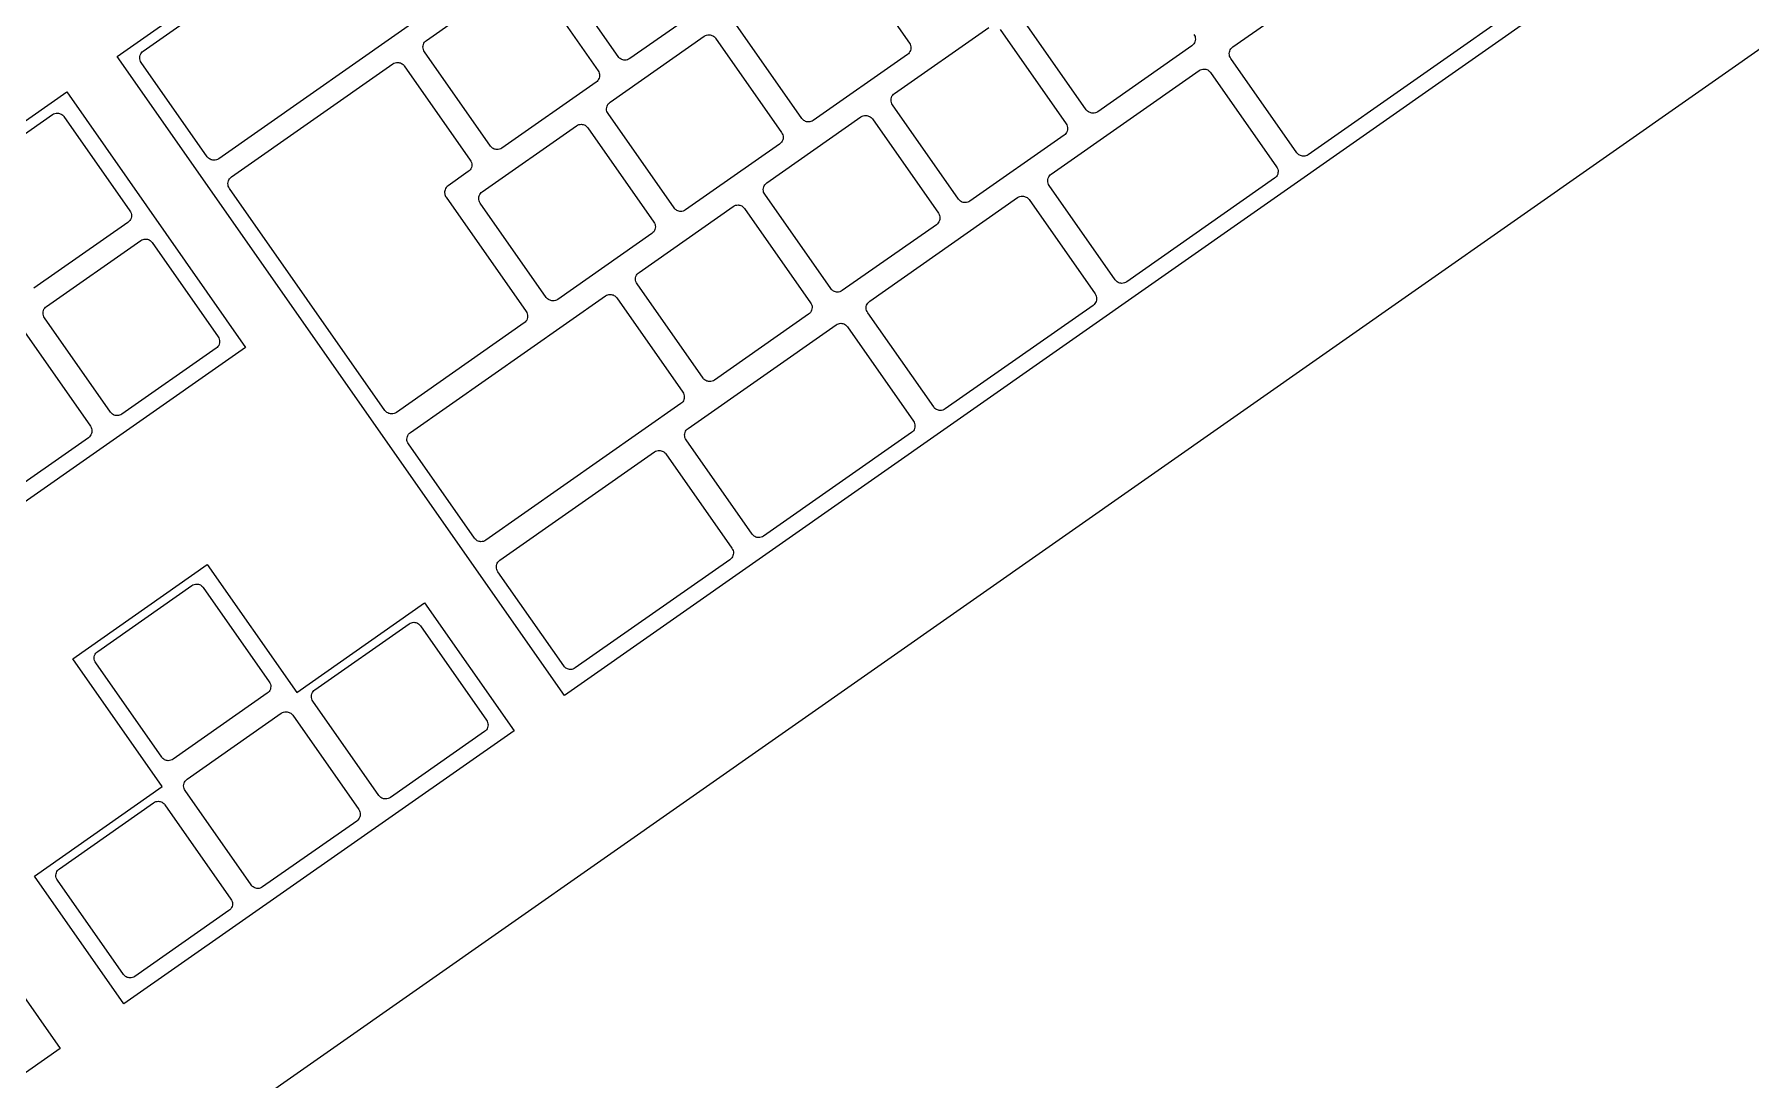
# Model space of a CAD drawing. Header units: inches. Extents: x 1 to 4637, y -664 to 702.
# Drawn here: x 1249.57 to 1257.8, y -560.03 to -555.01 of the extents above; entities that cross this region are included whole.
import ezdxf

# ---------------------------------------------------------------- set-up
doc = ezdxf.new("R2010")
doc.units = ezdxf.units.IN
doc.header["$MEASUREMENT"] = 0
doc.layers.add('I-FURN', color=30, linetype='Continuous', lineweight=9)

# ---------------------------------------------------------------- blocks, each defined once
blk = doc.blocks.new('Desk - Group 3 - No Side Chairs-V17-New Construction - Tel_Data_Elec Plan')
at = {"layer": 'I-FURN'}
for p, q in [((17.9286, 9.8571), (27.1521, 16.3155)), ((29.2973, 13.2517), (20.0738, 6.7933)), ((15.2461, 2.4997), (30.0812, 12.8874)), ((23.2794, 9.903), (26.3431, 12.0482)), ((26.7049, 11.5315), (23.6412, 9.3863)), ((18.0542, 9.8836), (19.1184, 10.6288)), ((21.4118, 10.3736), (21.7285, 9.9214)), ((20.3319, 9.8567), (20.0153, 10.3089)), ((19.4122, 9.9347), (19.8637, 10.2508)), ((19.9185, 10.2412), (20.2352, 9.789)), ((20.8383, 10.1632), (20.3868, 9.847)), ((19.4802, 10.1121), (18.416, 9.3669)), ((22.5768, 9.6022), (22.2601, 10.0544)), ((21.2125, 9.5601), (20.8958, 10.0123)), ((21.6571, 9.6802), (22.1086, 9.9964)), ((22.1634, 9.9867), (22.48, 9.5345)), ((19.7192, 9.4277), (19.4025, 9.8799)), ((20.2928, 9.6381), (20.7443, 9.9542)), ((20.7991, 9.9446), (21.1157, 9.4924)), ((23.0831, 9.9087), (22.6316, 9.5926)), ((20.0738, 6.7933), (17.9286, 9.8571)), ((18.3611, 9.3766), (18.0445, 9.8288)), ((18.4769, 9.2798), (19.2509, 9.8218)), ((19.3058, 9.8121), (19.6224, 9.3599)), ((21.7188, 9.8666), (21.2673, 9.5504)), ((23.5863, 9.3959), (23.2697, 9.8482)), ((20.2255, 9.7341), (19.774, 9.418)), ((22.4086, 9.2933), (23.1181, 9.7901)), ((23.1729, 9.7804), (23.4896, 9.3282)), ((15.8162, 8.378), (17.6867, 9.6877)), ((17.6867, 9.6877), (18.5448, 8.4622)), ((17.1673, 9.2626), (17.6188, 9.5788)), ((17.6736, 9.5691), (17.9903, 9.1169)), ((20.5997, 9.1311), (20.2831, 9.5833)), ((21.0443, 9.2512), (21.4958, 9.5673)), ((21.5506, 9.5576), (21.8673, 9.1054)), ((21.964, 9.1732), (21.6474, 9.6254)), ((19.68, 9.209), (20.1315, 9.5252)), ((20.1863, 9.5155), (20.503, 9.0633)), ((22.4704, 9.4796), (22.0189, 9.1635)), ((21.1061, 9.4375), (20.6546, 9.1214)), ((19.6127, 9.3051), (19.516, 9.2373)), ((19.213, 8.16), (18.4673, 9.225)), ((22.7156, 8.7862), (22.3989, 9.2384)), ((23.4799, 9.2734), (22.7704, 8.7766)), ((19.5063, 9.1825), (19.8902, 8.6343)), ((19.987, 8.702), (19.6703, 9.1542)), ((20.4316, 8.8221), (20.8831, 9.1382)), ((21.3513, 8.7441), (21.0346, 9.1963)), ((21.5379, 8.6836), (22.2474, 9.1804)), ((22.3022, 9.1707), (22.6188, 8.7185)), ((17.9806, 9.062), (17.5291, 8.7459)), ((20.9379, 9.1286), (21.2545, 8.6764)), ((17.5901, 8.6588), (18.0416, 8.975)), ((20.4933, 9.0085), (20.0418, 8.6923)), ((21.8576, 9.0506), (21.4061, 8.7345)), ((18.0964, 8.9653), (18.413, 8.5131)), ((20.7385, 8.3151), (20.4219, 8.7673)), ((19.3351, 8.0543), (20.2703, 8.7092)), ((20.3251, 8.6995), (20.6418, 8.2473)), ((22.6092, 8.6637), (21.8997, 8.1669)), ((17.897, 8.1518), (17.5804, 8.604)), ((19.8806, 8.5794), (19.2678, 8.1504)), ((20.6671, 8.0739), (21.3766, 8.5707)), ((21.2449, 8.6215), (20.7934, 8.3054)), ((21.4314, 8.561), (21.7481, 8.1088)), ((21.8448, 8.1765), (21.5282, 8.6287)), ((17.4836, 8.5363), (17.8003, 8.084)), ((18.5448, 8.4622), (16.6743, 7.1525)), ((18.4034, 8.4583), (17.9519, 8.1421)), ((15.5098, 8.1635), (17.6551, 5.0997)), ((20.6321, 8.1925), (19.6969, 7.5376)), ((17.7906, 8.0292), (17.3391, 7.7131)), ((19.642, 7.5473), (19.3254, 7.9995)), ((20.9741, 7.5668), (20.6574, 8.019)), ((21.7384, 8.054), (21.0289, 7.5572)), ((19.7641, 7.4416), (20.5059, 7.961)), ((20.5607, 7.9513), (20.8773, 7.4991)), ((17.7161, 6.9688), (18.3611, 7.4204)), ((18.3611, 7.4204), (18.7901, 6.8077)), ((20.8677, 7.4442), (20.1259, 6.9249)), ((20.0711, 6.9345), (19.7544, 7.3867)), ((17.8354, 7.0043), (18.2869, 7.3204)), ((18.3418, 7.3107), (18.6584, 6.8585)), ((18.7901, 6.8077), (19.4029, 7.2367)), ((19.4029, 7.2367), (19.832, 6.624)), ((18.8772, 6.8206), (19.3287, 7.1367)), ((19.3836, 7.1271), (19.7002, 6.6748)), ((18.1451, 6.356), (17.7161, 6.9688)), ((18.1424, 6.4972), (17.8258, 6.9494)), ((18.6487, 6.8037), (18.1972, 6.4876)), ((19.1842, 6.3135), (18.8676, 6.7657)), ((18.2645, 6.3915), (18.716, 6.7077)), ((18.7708, 6.698), (19.0874, 6.2458)), ((19.832, 6.624), (17.9614, 5.3142)), ((19.6905, 6.62), (19.239, 6.3039)), ((17.5324, 5.927), (18.1451, 6.356)), ((17.6517, 5.9625), (18.1032, 6.2786)), ((18.1581, 6.2689), (18.4747, 5.8167)), ((18.5714, 5.8845), (18.2548, 6.3367)), ((19.0778, 6.191), (18.6263, 5.8748)), ((17.9614, 5.3142), (17.5324, 5.927)), ((17.9587, 5.4554), (17.6421, 5.9076)), ((18.465, 5.7619), (18.0135, 5.4458)), ((17.6551, 5.0997), (15.1718, 3.3609))]:
    blk.add_line(p, q, dxfattribs=at)
for points, knots in [([(20.7443, 9.9542), (20.7477, 9.9566), (20.7552, 9.9603), (20.7666, 9.9619), (20.7769, 9.9604), (20.7885, 9.9559), (20.7956, 9.9496), (20.7991, 9.9446)], [0, 0, 0, 0, 0.2, 0.4, 0.55, 0.7, 1, 1, 1, 1]), ([(19.2509, 9.8218), (19.2544, 9.8242), (19.2619, 9.8279), (19.2734, 9.8294), (19.2837, 9.828), (19.2952, 9.8234), (19.3023, 9.8171), (19.3058, 9.8121)], [0, 0, 0, 0, 0.2, 0.4, 0.55, 0.7, 1, 1, 1, 1]), ([(20.3868, 9.847), (20.3833, 9.8447), (20.3758, 9.841), (20.3644, 9.8394), (20.3541, 9.8409), (20.3425, 9.8454), (20.3354, 9.8517), (20.3319, 9.8567)], [0, 0, 0, 0, 0.2, 0.4, 0.55, 0.7, 1, 1, 1, 1]), ([(23.1181, 9.7901), (23.1215, 9.7924), (23.129, 9.7961), (23.1435, 9.7981), (23.1599, 9.7939), (23.1694, 9.7855), (23.1729, 9.7804)], [0, 0, 0, 0, 0.2, 0.4, 0.7, 1, 1, 1, 1]), ([(17.6188, 9.5788), (17.6222, 9.5812), (17.6298, 9.5848), (17.6413, 9.5864), (17.6516, 9.5849), (17.6631, 9.5803), (17.6701, 9.5741), (17.6736, 9.5691)], [0, 0, 0, 0, 0.2, 0.4, 0.55, 0.7, 1, 1, 1, 1]), ([(21.2673, 9.5504), (21.2639, 9.5481), (21.2564, 9.5444), (21.2419, 9.5424), (21.2255, 9.5467), (21.216, 9.5551), (21.2125, 9.5601)], [0, 0, 0, 0, 0.2, 0.4, 0.7, 1, 1, 1, 1]), ([(21.4958, 9.5673), (21.4992, 9.5697), (21.5067, 9.5733), (21.5212, 9.5754), (21.5376, 9.5711), (21.5471, 9.5627), (21.5506, 9.5576)], [0, 0, 0, 0, 0.2, 0.4, 0.7, 1, 1, 1, 1]), ([(22.6316, 9.5926), (22.6282, 9.5902), (22.6207, 9.5865), (22.6062, 9.5845), (22.5898, 9.5888), (22.5803, 9.5972), (22.5768, 9.6022)], [0, 0, 0, 0, 0.2, 0.4, 0.7, 1, 1, 1, 1]), ([(20.1315, 9.5252), (20.1349, 9.5276), (20.1425, 9.5312), (20.1539, 9.5328), (20.1642, 9.5314), (20.1757, 9.5268), (20.1828, 9.5205), (20.1863, 9.5155)], [0, 0, 0, 0, 0.2, 0.4, 0.55, 0.7, 1, 1, 1, 1]), ([(19.774, 9.418), (19.7706, 9.4156), (19.763, 9.4119), (19.7516, 9.4104), (19.7413, 9.4118), (19.7298, 9.4163), (19.7227, 9.4226), (19.7192, 9.4277)], [0, 0, 0, 0, 0.2, 0.4, 0.55, 0.7, 1, 1, 1, 1]), ([(23.6412, 9.3863), (23.6378, 9.3839), (23.6303, 9.3803), (23.6158, 9.3782), (23.5994, 9.3825), (23.5899, 9.3909), (23.5863, 9.3959)], [0, 0, 0, 0, 0.2, 0.4, 0.7, 1, 1, 1, 1]), ([(18.416, 9.3669), (18.4126, 9.3645), (18.405, 9.3608), (18.3935, 9.3593), (18.3832, 9.3607), (18.3717, 9.3653), (18.3647, 9.3716), (18.3611, 9.3766)], [0, 0, 0, 0, 0.2, 0.4, 0.55, 0.7, 1, 1, 1, 1]), ([(19.516, 9.2373), (19.5126, 9.235), (19.5066, 9.2291), (19.5012, 9.2189), (19.499, 9.2088), (19.4993, 9.1964), (19.5028, 9.1875), (19.5063, 9.1825)], [0, 0, 0, 0, 0.2, 0.4, 0.55, 0.7, 1, 1, 1, 1]), ([(20.8831, 9.1382), (20.8864, 9.1406), (20.894, 9.1443), (20.9085, 9.1463), (20.9249, 9.142), (20.9344, 9.1336), (20.9379, 9.1286)], [0, 0, 0, 0, 0.2, 0.4, 0.7, 1, 1, 1, 1]), ([(22.0189, 9.1635), (22.0155, 9.1611), (22.008, 9.1575), (21.9935, 9.1554), (21.9771, 9.1597), (21.9676, 9.1681), (21.964, 9.1732)], [0, 0, 0, 0, 0.2, 0.4, 0.7, 1, 1, 1, 1]), ([(22.2474, 9.1804), (22.2507, 9.1827), (22.2583, 9.1864), (22.2727, 9.1884), (22.2891, 9.1842), (22.2987, 9.1758), (22.3022, 9.1707)], [0, 0, 0, 0, 0.2, 0.4, 0.7, 1, 1, 1, 1]), ([(20.6546, 9.1214), (20.6512, 9.119), (20.6436, 9.1153), (20.6291, 9.1133), (20.6127, 9.1176), (20.6033, 9.126), (20.5997, 9.1311)], [0, 0, 0, 0, 0.2, 0.4, 0.7, 1, 1, 1, 1]), ([(18.0416, 8.975), (18.045, 8.9774), (18.0526, 8.981), (18.064, 8.9826), (18.0743, 8.9811), (18.0858, 8.9766), (18.0929, 8.9703), (18.0964, 8.9653)], [0, 0, 0, 0, 0.2, 0.4, 0.55, 0.7, 1, 1, 1, 1]), ([(21.4061, 8.7345), (21.4027, 8.7321), (21.3952, 8.7284), (21.3807, 8.7264), (21.3643, 8.7306), (21.3548, 8.7391), (21.3513, 8.7441)], [0, 0, 0, 0, 0.2, 0.4, 0.7, 1, 1, 1, 1]), ([(22.7704, 8.7766), (22.767, 8.7742), (22.7595, 8.7705), (22.7451, 8.7685), (22.7286, 8.7728), (22.7191, 8.7812), (22.7156, 8.7862)], [0, 0, 0, 0, 0.2, 0.4, 0.7, 1, 1, 1, 1]), ([(20.0418, 8.6923), (20.0384, 8.69), (20.0309, 8.6863), (20.0164, 8.6843), (20, 8.6886), (19.9905, 8.697), (19.987, 8.702)], [0, 0, 0, 0, 0.2, 0.4, 0.7, 1, 1, 1, 1]), ([(20.2703, 8.7092), (20.2737, 8.7116), (20.2812, 8.7152), (20.2957, 8.7173), (20.3121, 8.713), (20.3216, 8.7046), (20.3251, 8.6995)], [0, 0, 0, 0, 0.2, 0.4, 0.7, 1, 1, 1, 1]), ([(21.3766, 8.5707), (21.38, 8.573), (21.3875, 8.5767), (21.402, 8.5787), (21.4184, 8.5745), (21.4279, 8.5661), (21.4314, 8.561)], [0, 0, 0, 0, 0.2, 0.4, 0.7, 1, 1, 1, 1]), ([(20.7934, 8.3054), (20.79, 8.303), (20.7825, 8.2994), (20.768, 8.2973), (20.7516, 8.3016), (20.7421, 8.31), (20.7385, 8.3151)], [0, 0, 0, 0, 0.2, 0.4, 0.7, 1, 1, 1, 1]), ([(17.9519, 8.1421), (17.9485, 8.1397), (17.9409, 8.1361), (17.9295, 8.1345), (17.9192, 8.1359), (17.9076, 8.1405), (17.9006, 8.1468), (17.897, 8.1518)], [0, 0, 0, 0, 0.2, 0.4, 0.55, 0.7, 1, 1, 1, 1]), ([(19.2678, 8.1504), (19.2644, 8.148), (19.2569, 8.1443), (19.2424, 8.1423), (19.226, 8.1466), (19.2165, 8.155), (19.213, 8.16)], [0, 0, 0, 0, 0.2, 0.4, 0.7, 1, 1, 1, 1]), ([(21.8997, 8.1669), (21.8963, 8.1645), (21.8888, 8.1608), (21.8743, 8.1588), (21.8579, 8.163), (21.8484, 8.1715), (21.8448, 8.1765)], [0, 0, 0, 0, 0.2, 0.4, 0.7, 1, 1, 1, 1]), ([(20.5059, 7.961), (20.5092, 7.9633), (20.5168, 7.967), (20.5312, 7.969), (20.5476, 7.9648), (20.5571, 7.9563), (20.5607, 7.9513)], [0, 0, 0, 0, 0.2, 0.4, 0.7, 1, 1, 1, 1]), ([(19.6969, 7.5376), (19.6935, 7.5352), (19.686, 7.5316), (19.6715, 7.5296), (19.6551, 7.5338), (19.6456, 7.5422), (19.642, 7.5473)], [0, 0, 0, 0, 0.2, 0.4, 0.7, 1, 1, 1, 1]), ([(21.0289, 7.5572), (21.0255, 7.5548), (21.018, 7.5511), (21.0035, 7.5491), (20.9871, 7.5533), (20.9776, 7.5618), (20.9741, 7.5668)], [0, 0, 0, 0, 0.2, 0.4, 0.7, 1, 1, 1, 1]), ([(18.2869, 7.3204), (18.2903, 7.3228), (18.2978, 7.3265), (18.3123, 7.3285), (18.3287, 7.3242), (18.3382, 7.3158), (18.3418, 7.3107)], [0, 0, 0, 0, 0.2, 0.4, 0.7, 1, 1, 1, 1]), ([(19.3287, 7.1367), (19.3321, 7.1391), (19.3396, 7.1427), (19.3541, 7.1448), (19.3705, 7.1405), (19.38, 7.1321), (19.3836, 7.1271)], [0, 0, 0, 0, 0.2, 0.4, 0.7, 1, 1, 1, 1]), ([(20.1259, 6.9249), (20.1225, 6.9225), (20.115, 6.9188), (20.1005, 6.9168), (20.0841, 6.9211), (20.0746, 6.9295), (20.0711, 6.9345)], [0, 0, 0, 0, 0.2, 0.4, 0.7, 1, 1, 1, 1]), ([(18.716, 6.7077), (18.7194, 6.71), (18.7269, 6.7137), (18.7414, 6.7157), (18.7578, 6.7115), (18.7673, 6.7031), (18.7708, 6.698)], [0, 0, 0, 0, 0.2, 0.4, 0.7, 1, 1, 1, 1]), ([(18.1972, 6.4876), (18.1938, 6.4852), (18.1863, 6.4815), (18.1718, 6.4795), (18.1554, 6.4838), (18.1459, 6.4922), (18.1424, 6.4972)], [0, 0, 0, 0, 0.2, 0.4, 0.7, 1, 1, 1, 1]), ([(18.1032, 6.2786), (18.1066, 6.281), (18.1141, 6.2846), (18.1286, 6.2867), (18.145, 6.2824), (18.1545, 6.274), (18.1581, 6.2689)], [0, 0, 0, 0, 0.2, 0.4, 0.7, 1, 1, 1, 1]), ([(19.239, 6.3039), (19.2356, 6.3015), (19.2281, 6.2978), (19.2137, 6.2958), (19.1973, 6.3001), (19.1877, 6.3085), (19.1842, 6.3135)], [0, 0, 0, 0, 0.2, 0.4, 0.7, 1, 1, 1, 1]), ([(18.6263, 5.8748), (18.6229, 5.8724), (18.6154, 5.8688), (18.6009, 5.8668), (18.5845, 5.871), (18.575, 5.8794), (18.5714, 5.8845)], [0, 0, 0, 0, 0.2, 0.4, 0.7, 1, 1, 1, 1]), ([(18.0135, 5.4458), (18.0101, 5.4434), (18.0026, 5.4397), (17.9882, 5.4377), (17.9718, 5.4419), (17.9622, 5.4504), (17.9587, 5.4554)], [0, 0, 0, 0, 0.2, 0.4, 0.7, 1, 1, 1, 1])]:
    blk.add_open_spline(points, degree=3, knots=knots, dxfattribs=at)
for points in [[(23.0928, 9.9635), (23.0951, 9.9602), (23.0988, 9.9527), (23.1005, 9.9403), (23.0984, 9.928), (23.0925, 9.9169), (23.0865, 9.9111), (23.0831, 9.9087)], [(18.0445, 9.8288), (18.0422, 9.8321), (18.0385, 9.8395), (18.0367, 9.8518), (18.0388, 9.8641), (18.0447, 9.8753), (18.0507, 9.8812), (18.0542, 9.8836)], [(19.4025, 9.8799), (19.4002, 9.8832), (19.3966, 9.8906), (19.3948, 9.9029), (19.3969, 9.9153), (19.4027, 9.9264), (19.4088, 9.9323), (19.4122, 9.9347)], [(21.7285, 9.9214), (21.7308, 9.9181), (21.7345, 9.9106), (21.7362, 9.8982), (21.7341, 9.8859), (21.7282, 9.8748), (21.7222, 9.869), (21.7188, 9.8666)], [(23.2697, 9.8482), (23.2673, 9.8515), (23.2637, 9.859), (23.2619, 9.8714), (23.2641, 9.8837), (23.27, 9.8948), (23.276, 9.9006), (23.2794, 9.903)], [(20.2352, 9.789), (20.2375, 9.7856), (20.2412, 9.7782), (20.2429, 9.7658), (20.2408, 9.7535), (20.2349, 9.7424), (20.2289, 9.7365), (20.2255, 9.7341)], [(20.2831, 9.5833), (20.2807, 9.5866), (20.2771, 9.5941), (20.2753, 9.6064), (20.2774, 9.6187), (20.2833, 9.6299), (20.2893, 9.6357), (20.2928, 9.6381)], [(21.6474, 9.6254), (21.645, 9.6287), (21.6414, 9.6362), (21.6396, 9.6486), (21.6418, 9.6609), (21.6476, 9.672), (21.6537, 9.6778), (21.6571, 9.6802)], [(21.1157, 9.4924), (21.1181, 9.489), (21.1217, 9.4815), (21.1235, 9.4692), (21.1213, 9.4568), (21.1155, 9.4457), (21.1094, 9.4399), (21.1061, 9.4375)], [(22.48, 9.5345), (22.4824, 9.5311), (22.486, 9.5236), (22.4878, 9.5112), (22.4856, 9.4989), (22.4798, 9.4878), (22.4737, 9.482), (22.4704, 9.4796)], [(19.6224, 9.3599), (19.6248, 9.3566), (19.6284, 9.3491), (19.6302, 9.3368), (19.6281, 9.3244), (19.6222, 9.3133), (19.6162, 9.3075), (19.6127, 9.3051)], [(23.4896, 9.3282), (23.4919, 9.3248), (23.4956, 9.3173), (23.4973, 9.3049), (23.4952, 9.2926), (23.4893, 9.2815), (23.4833, 9.2757), (23.4799, 9.2734)], [(18.4673, 9.225), (18.4649, 9.2283), (18.4613, 9.2358), (18.4595, 9.2481), (18.4616, 9.2604), (18.4675, 9.2716), (18.4735, 9.2774), (18.4769, 9.2798)], [(21.0346, 9.1963), (21.0323, 9.1997), (21.0286, 9.2072), (21.0269, 9.2195), (21.029, 9.2319), (21.0349, 9.243), (21.0409, 9.2488), (21.0443, 9.2512)], [(22.3989, 9.2384), (22.3966, 9.2418), (22.3929, 9.2493), (22.3912, 9.2617), (22.3933, 9.274), (22.3992, 9.2851), (22.4052, 9.2909), (22.4086, 9.2933)], [(19.6703, 9.1542), (19.668, 9.1576), (19.6643, 9.165), (19.6626, 9.1774), (19.6647, 9.1897), (19.6706, 9.2008), (19.6766, 9.2067), (19.68, 9.209)], [(17.9903, 9.1169), (17.9926, 9.1135), (17.9962, 9.1061), (17.998, 9.0938), (17.9959, 9.0815), (17.9901, 9.0703), (17.984, 9.0644), (17.9806, 9.062)], [(20.503, 9.0633), (20.5053, 9.0599), (20.509, 9.0525), (20.5107, 9.0401), (20.5086, 9.0278), (20.5027, 9.0167), (20.4967, 9.0109), (20.4933, 9.0085)], [(21.8673, 9.1054), (21.8696, 9.1021), (21.8733, 9.0946), (21.875, 9.0822), (21.8729, 9.0699), (21.867, 9.0588), (21.861, 9.053), (21.8576, 9.0506)], [(20.4219, 8.7673), (20.4195, 8.7706), (20.4159, 8.7781), (20.4141, 8.7905), (20.4163, 8.8028), (20.4221, 8.8139), (20.4282, 8.8197), (20.4316, 8.8221)], [(17.5804, 8.604), (17.5781, 8.6073), (17.5744, 8.6148), (17.5726, 8.6271), (17.5747, 8.6394), (17.5806, 8.6506), (17.5866, 8.6564), (17.5901, 8.6588)], [(21.2545, 8.6764), (21.2569, 8.673), (21.2605, 8.6655), (21.2623, 8.6531), (21.2601, 8.6408), (21.2543, 8.6297), (21.2482, 8.6239), (21.2449, 8.6215)], [(21.5282, 8.6287), (21.5258, 8.6321), (21.5222, 8.6396), (21.5204, 8.652), (21.5226, 8.6643), (21.5285, 8.6754), (21.5345, 8.6812), (21.5379, 8.6836)], [(22.6188, 8.7185), (22.6212, 8.7151), (22.6249, 8.7076), (22.6266, 8.6952), (22.6244, 8.6829), (22.6186, 8.6718), (22.6125, 8.666), (22.6092, 8.6637)], [(19.8902, 8.6343), (19.8926, 8.6309), (19.8962, 8.6234), (19.898, 8.6111), (19.8958, 8.5987), (19.89, 8.5876), (19.8839, 8.5818), (19.8806, 8.5794)], [(18.413, 8.5131), (18.4154, 8.5097), (18.419, 8.5023), (18.4208, 8.49), (18.4187, 8.4776), (18.4128, 8.4665), (18.4068, 8.4607), (18.4034, 8.4583)], [(20.6418, 8.2473), (20.6441, 8.244), (20.6478, 8.2365), (20.6495, 8.2241), (20.6474, 8.2118), (20.6415, 8.2007), (20.6355, 8.1949), (20.6321, 8.1925)], [(17.8003, 8.084), (17.8026, 8.0807), (17.8063, 8.0732), (17.8081, 8.0609), (17.8059, 8.0486), (17.8001, 8.0375), (17.794, 8.0316), (17.7906, 8.0292)], [(20.6574, 8.019), (20.6551, 8.0224), (20.6514, 8.0299), (20.6497, 8.0423), (20.6518, 8.0546), (20.6577, 8.0657), (20.6637, 8.0715), (20.6671, 8.0739)], [(21.7481, 8.1088), (21.7504, 8.1054), (21.7541, 8.0979), (21.7558, 8.0855), (21.7537, 8.0732), (21.7478, 8.0621), (21.7418, 8.0563), (21.7384, 8.054)], [(19.3254, 7.9995), (19.323, 8.0029), (19.3194, 8.0103), (19.3176, 8.0227), (19.3198, 8.035), (19.3256, 8.0461), (19.3317, 8.0519), (19.3351, 8.0543)], [(20.8773, 7.4991), (20.8797, 7.4957), (20.8833, 7.4882), (20.8851, 7.4758), (20.8829, 7.4635), (20.877, 7.4524), (20.871, 7.4466), (20.8677, 7.4442)], [(19.7544, 7.3867), (19.7521, 7.3901), (19.7484, 7.3976), (19.7467, 7.41), (19.7488, 7.4223), (19.7547, 7.4334), (19.7607, 7.4392), (19.7641, 7.4416)], [(17.8258, 6.9494), (17.8234, 6.9528), (17.8197, 6.9603), (17.818, 6.9726), (17.8201, 6.985), (17.826, 6.9961), (17.832, 7.0019), (17.8354, 7.0043)], [(18.6584, 6.8585), (18.6608, 6.8552), (18.6644, 6.8477), (18.6662, 6.8353), (18.664, 6.823), (18.6581, 6.8119), (18.6521, 6.8061), (18.6487, 6.8037)], [(18.8676, 6.7657), (18.8652, 6.7691), (18.8615, 6.7766), (18.8598, 6.789), (18.862, 6.8013), (18.8678, 6.8124), (18.8738, 6.8182), (18.8772, 6.8206)], [(19.7002, 6.6748), (19.7026, 6.6715), (19.7062, 6.664), (19.708, 6.6516), (19.7058, 6.6392), (19.6999, 6.6282), (19.6939, 6.6224), (19.6905, 6.62)], [(18.2548, 6.3367), (18.2524, 6.3401), (18.2488, 6.3476), (18.247, 6.3599), (18.2492, 6.3723), (18.2551, 6.3833), (18.2611, 6.3892), (18.2645, 6.3915)], [(19.0874, 6.2458), (19.0898, 6.2424), (19.0935, 6.2349), (19.0952, 6.2225), (19.093, 6.2102), (19.0872, 6.1991), (19.0812, 6.1933), (19.0778, 6.191)], [(17.6421, 5.9076), (17.6397, 5.911), (17.636, 5.9185), (17.6343, 5.9309), (17.6365, 5.9432), (17.6423, 5.9543), (17.6483, 5.9601), (17.6517, 5.9625)], [(18.4747, 5.8167), (18.4771, 5.8134), (18.4807, 5.8059), (18.4825, 5.7935), (18.4803, 5.7811), (18.4744, 5.7701), (18.4684, 5.7643), (18.465, 5.7619)]]:
    blk.add_open_spline(points, degree=3, dxfattribs=at)

msp = doc.modelspace()

# ---------------------------------------------------------------- block references
at = {"layer": 'I-FURN'}
msp.add_blockref('Desk - Group 3 - No Side Chairs-V17-New Construction - Tel_Data_Elec Plan', (1232.0356, -564.9779), dxfattribs=at)

doc.saveas('drawing.dxf')
